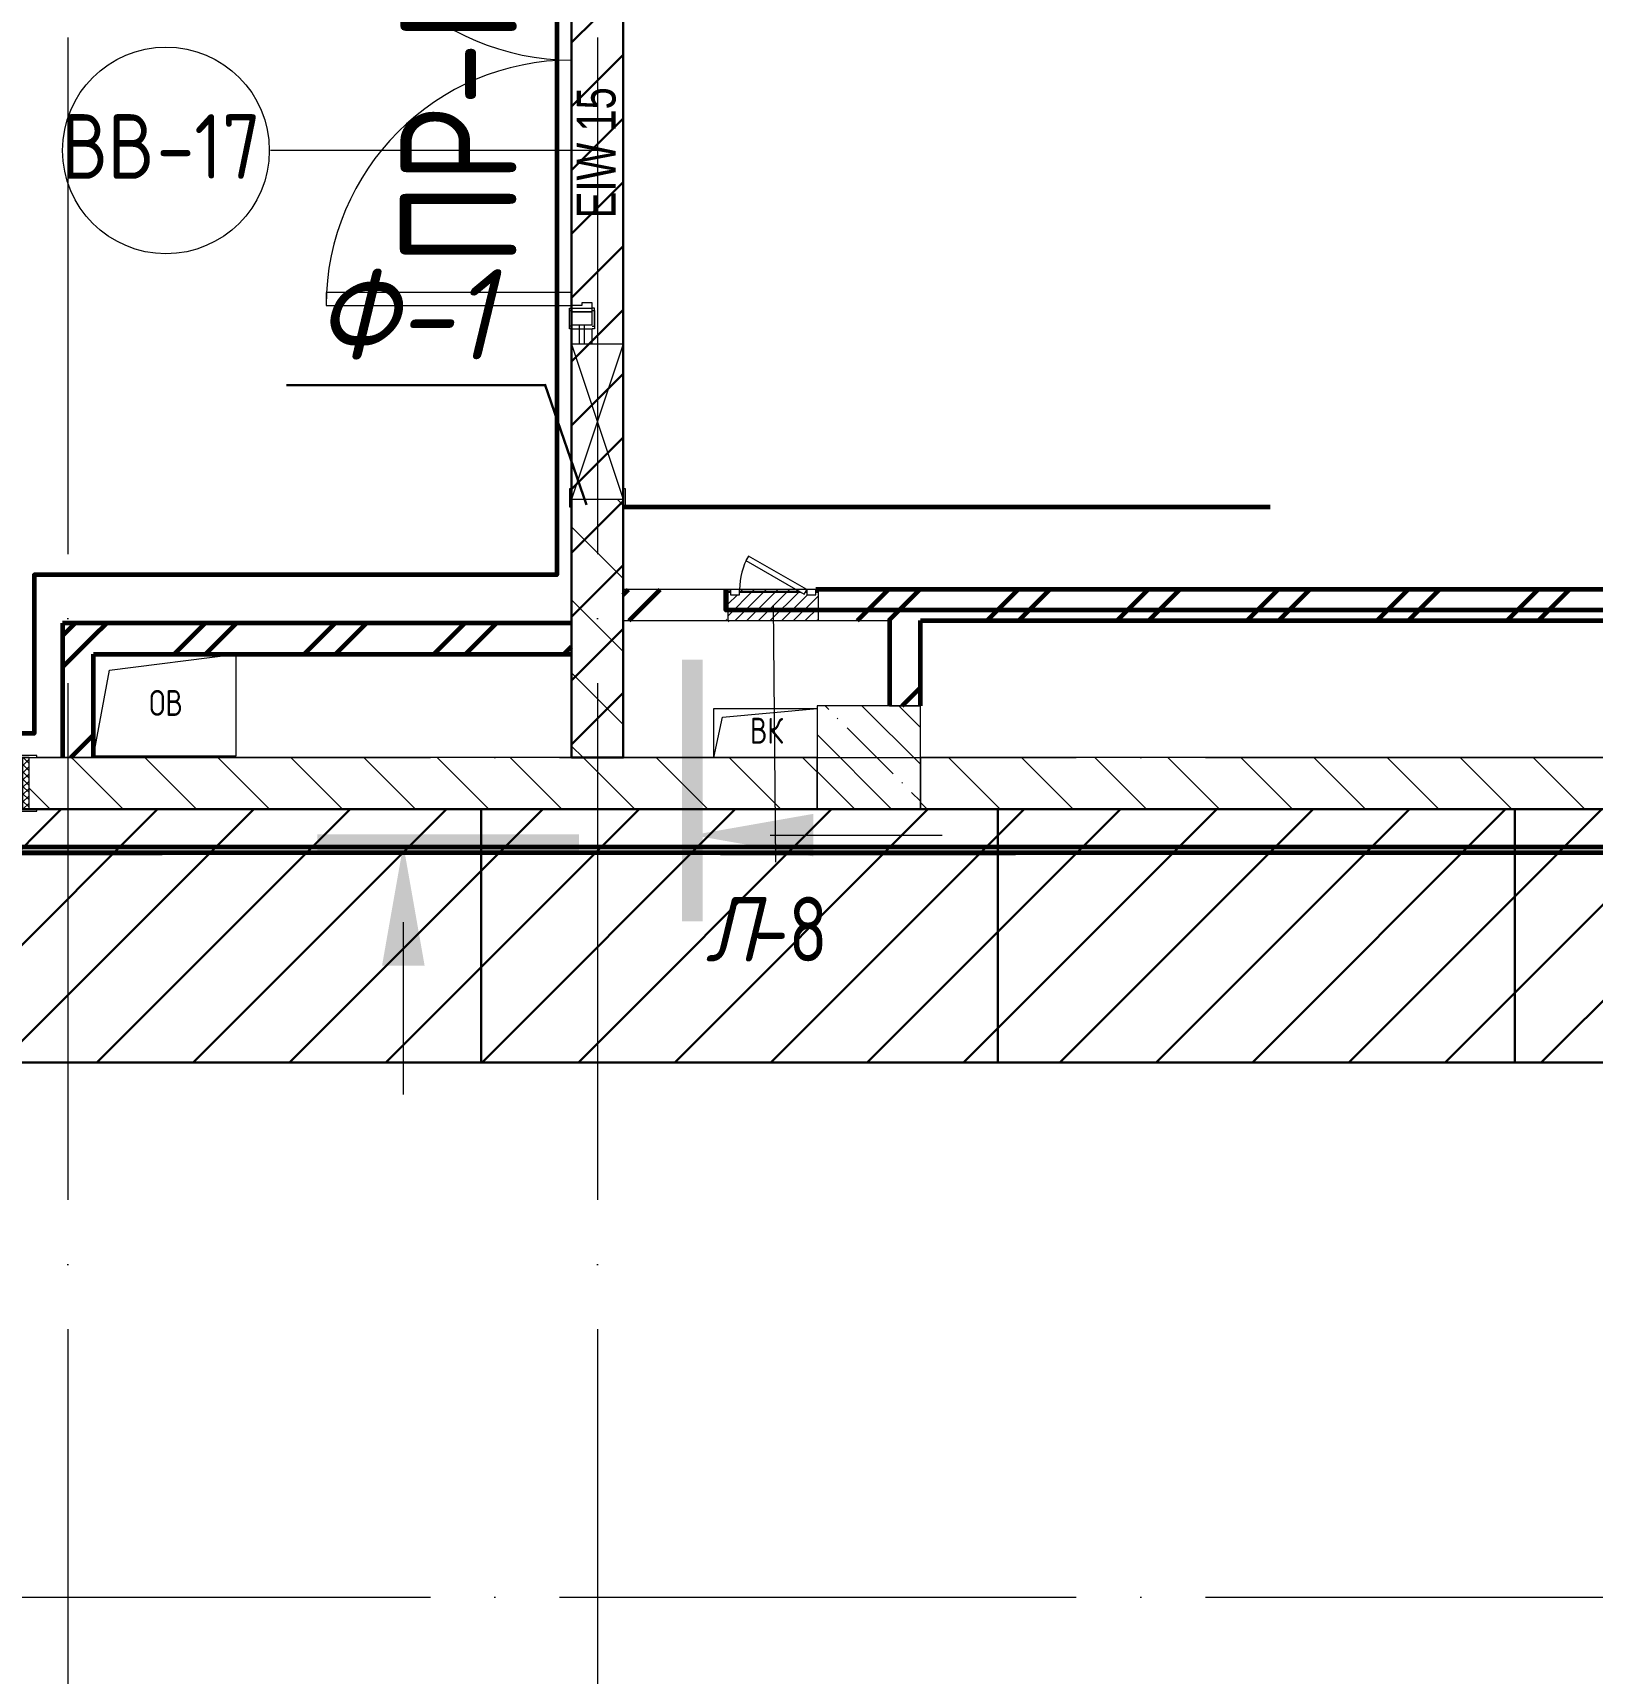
# Model space of a CAD drawing. Header units: millimetres. Extents: x -592259 to 288321, y -552984 to 293768.
# Drawn here: x 97702 to 103738, y 32231 to 38580 of the extents above; entities that cross this region are included whole.
import ezdxf

# ---------------------------------------------------------------- set-up
doc = ezdxf.new("R2010")
doc.units = ezdxf.units.MM
doc.linetypes.add('ADSK_Линия сетки', pattern=[2500, 2000, -250, 0, -250])
doc.linetypes.add('ADSK_Скрыто', pattern=[600, 300, -300])
for name, color, linetype, lineweight in [('0) кирпич', 30, 'Continuous', 60), ('0) строительные леса', 1, 'Continuous', 30), ('0.1) Блок 3.1 вып', 6, 'Continuous', 30), ('2)Фархверки', 40, 'Continuous', 30), ('2.3.1)Фарх 3.1 вып', 160, 'Continuous', 30), ('3.3.1) Перемычки 3.1 вып.', 5, 'Continuous', 30), ('4.1) Штук. 3 вып', 6, 'Continuous', 60), ('4.1.1) Штук.  швы3 вып.', 6, 'Continuous', 60), ('4.2) Штук 4 вып', 6, 'Continuous', 60), ('6.1) Шпаклевка 5 вып.', 160, 'Continuous', 60), ('A-DETL-GENF-OTLN', 250, 'Continuous', 5), ('A-DOOR-____-IDEN', 250, 'Continuous', 9), ('A-DOOR-____-MCUT', 250, 'Continuous', 5), ('A-DOOR-____-OTLN', 250, 'Continuous', 5), ('A-DOOR-FRAM-MCUT', 250, 'Continuous', 5), ('A-DOOR-FRAM-OTLN', 250, 'Continuous', 5), ('A-DOOR-GLAZ-MCUT', 250, 'Continuous', 5), ('A-FLOR-____-OTLN', 250, 'Continuous', 9), ('A-GENM-____-MCUT', 250, 'Continuous', 25), ('A-GENM-____-OTLN', 250, 'Continuous', 9), ('A-GLAZ-____-OTLN', 250, 'Continuous', 5), ('A-WALL-____-MCUT', 250, 'Continuous', 13), ('A-WALL-____-PATT', 250, 'Continuous', 13), ('G-____-____-SYMB', 250, 'ADSK_Скрыто', 9), ('I-WALL-____-OTLN', 250, 'Continuous', 9), ('S-COLS-____-MCUT', 250, 'Continuous', 25), ('S-COLS-____-OTLN', 250, 'Continuous', 9), ('S-GRID-____-OTLN', 250, 'Continuous', 9)]:
    doc.layers.add(name, color=color, linetype=linetype, lineweight=lineweight)
doc.styles.add('Arial Narrow', font='ARIALN.TTF', dxfattribs={"width": 0.9, "height": 150})
doc.styles.add('GOST Common_1', font='', dxfattribs={"width": 0.9, "height": 250})
doc.styles.add('ISOCPEUR', font='isocpeur.ttf', dxfattribs={"width": 0.8, "height": 100})
doc.styles.add('ISOCPEUR_I', font='isocpeui.ttf', dxfattribs={"width": 0.9, "height": 12.5})
doc.styles.add('ISOCPEUR_I_1', font='ГОСТ тип А.ttf', dxfattribs={"height": 2500})
doc.styles.get('GOST Common_1').set_extended_font_data('GOST Common')
pattern_1 = [(135, (12287.91, -0.0006), (-141.42136, -141.42136), [])]
pattern_2 = [(45, (12287.9, -0.0006), (-251.4472, 251.4472), []), (45, (12287.9, 381), (-251.4472, 251.4472), [])]

# ---------------------------------------------------------------- blocks, each defined once
blk = doc.blocks.new('Разрез - Номер вида сзади_3_5 мм-32550532-АР1_Кладочный план 1 этажа С2и3')
at = {"layer": 'G-____-____-SYMB', "linetype": 'Continuous'}
for points in [[(9.798, 0.404), (9.798, -0.394), (-0.333, -0.394), (-0.333, 0.404)], [(2.176, -4.675), (3, 0), (3.824, -4.675)]]:
    blk.add_hatch(color=256, dxfattribs=at).paths.add_polyline_path(points)
at = {"layer": 'G-____-____-SYMB', "linetype": 'Continuous', "lineweight": 20}
blk.add_line((3, -3), (3, -9.663), dxfattribs=at)
blk = doc.blocks.new('Дверь_СКБ_2Ст_Внутренняя1 - Н_ВВ-4_1_2000x2600h_Фрамуга сверху-V115-АР1_Маркировочный план 1 этажа С2и3')
at = {"layer": 'A-DOOR-____-OTLN'}
h = blk.add_hatch(dxfattribs=at)
h.set_pattern_fill('FP_17', color=256, style=0, pattern_type=2)
h.set_pattern_definition([(135, (1301.41, 164.685), (-14.1421, -14.1421), []), (225, (1301.41, 164.685), (14.1421, -14.1421), [])])
h.paths.add_polyline_path([(1012.5, -100), (1012.5, 100), (987.5, 100), (987.5, -100)])
at = {"layer": 'A-DOOR-FRAM-OTLN'}
h = blk.add_hatch(dxfattribs=at)
h.set_pattern_fill('FP_18', color=256, style=0, pattern_type=2)
h.set_pattern_definition([(45, (-821.384, 164.685), (-14.1421, 14.1421), []), (135, (-821.384, 164.685), (-14.1421, -14.1421), [])])
h.paths.add_polyline_path([(-987.5, -100), (-962.5, -100), (-962.5, 100), (-987.5, 100), (-987.5, 20)])
at = {"layer": 'A-DOOR-____-MCUT'}
for p, q in [((-837.5, 950), (-837.5, 100)), ((-797.5, 950), (-837.5, 950)), ((-797.5, 100), (-797.5, 950)), ((862.5, 950), (822.5, 950)), ((822.5, 950), (822.5, 100)), ((862.5, 100), (862.5, 950)), ((-837.5, 100), (-797.5, 100)), ((822.5, 100), (862.5, 100))]:
    blk.add_line(p, q, dxfattribs=at)
at = {"layer": 'A-DOOR-____-OTLN'}
for centre, start, end in [((-837.5, 100), 0, 90), ((862.5, 100), 90, 180)]:
    blk.add_arc(centre, 850, start, end, dxfattribs=at)
at = {"layer": 'A-DOOR-FRAM-MCUT'}
for p, q in [((-947.5, 108), (-1017.5, 108)), ((-1017.5, 108), (-1017.5, 100)), ((-1017.5, 100), (-947.5, 100)), ((-962.5, 100), (-987.5, 100)), ((-987.5, 100), (-987.5, -100)), ((-837.5, 100), (-962.5, 100)), ((-962.5, 100), (-962.5, 20)), ((-962.5, -100), (-962.5, 100)), ((-947.5, 100), (-962.5, 100)), ((-962.5, 100), (-962.5, 99)), ((-962.5, 99), (-947.5, 99)), ((-947.5, 100), (-947.5, 108)), ((-947.5, 99), (-947.5, 100)), ((-837.5, 60), (-837.5, 100)), ((862.5, 100), (862.5, 60)), ((987.5, 100), (862.5, 100)), ((1042.5, 108), (972.5, 108)), ((972.5, 108), (972.5, 100)), ((987.5, 100), (972.5, 100)), ((972.5, 100), (972.5, 99)), ((972.5, 100), (1042.5, 100)), ((972.5, 99), (987.5, 99)), ((987.5, 20), (987.5, 100)), ((1012.5, 100), (987.5, 100)), ((987.5, 100), (987.5, -100)), ((987.5, 99), (987.5, 100)), ((1012.5, -100), (1012.5, 100)), ((1042.5, 100), (1042.5, 108)), ((-962.5, 20), (-827.5, 20)), ((-947.5, 20), (-962.5, 20)), ((-962.5, 20), (-962.5, -100)), ((-947.5, -100), (-947.5, 20)), ((-827.5, 60), (-837.5, 60)), ((-827.5, 20), (-827.5, 60)), ((862.5, 60), (852.5, 60)), ((852.5, 60), (852.5, 20)), ((852.5, 20), (987.5, 20)), ((987.5, 20), (972.5, 20)), ((972.5, 20), (972.5, -100)), ((987.5, -100), (987.5, 20)), ((-947.5, -100), (-1017.5, -100)), ((-1017.5, -100), (-1017.5, -108)), ((-1017.5, -108), (-947.5, -108)), ((-987.5, -100), (-962.5, -100)), ((-962.5, -100), (-947.5, -100)), ((-947.5, -108), (-947.5, -100)), ((972.5, -100), (987.5, -100)), ((1042.5, -100), (972.5, -100)), ((972.5, -100), (972.5, -108)), ((972.5, -108), (1042.5, -108)), ((987.5, -100), (1012.5, -100)), ((1042.5, -108), (1042.5, -100))]:
    blk.add_line(p, q, dxfattribs=at)
blk = doc.blocks.new('Дверь_СКБ_2Ст_Фрамуга2 - Н_ВВ-17_2700x2600h_Учебные помещения_Фрамуга справа-42037370-АР1_Маркировочный план 1 этажа С2и3')
at = {"layer": 'A-DOOR-____-OTLN'}
h = blk.add_hatch(dxfattribs=at)
h.set_pattern_fill('FP_158', color=256, style=0, pattern_type=2)
h.set_pattern_definition([(135, (951.411, 164.685), (-14.1421, -14.1421), []), (225, (951.411, 164.685), (14.1421, -14.1421), [])])
h.paths.add_polyline_path([(1337.5, 100), (1337.5, -100), (1362.5, -100), (1362.5, 100)])
at = {"layer": 'A-DOOR-____-MCUT'}
for p, q in [((-587.5, 1050), (-587.5, 100)), ((-537.5, 1050), (-587.5, 1050)), ((-537.5, 100), (-537.5, 1050)), ((1312.5, 1050), (1262.5, 1050)), ((1262.5, 1050), (1262.5, 100)), ((1312.5, 100), (1312.5, 1050)), ((-587.5, 100), (-537.5, 100)), ((1262.5, 100), (1312.5, 100))]:
    blk.add_line(p, q, dxfattribs=at)
at = {"layer": 'A-DOOR-____-OTLN'}
for centre, start, end in [((-587.5, 100), 0, 90), ((1312.5, 100), 90, 180)]:
    blk.add_arc(centre, 950, start, end, dxfattribs=at)
at = {"layer": 'A-DOOR-FRAM-MCUT'}
for p, q in [((-1297.5, 108), (-1367.5, 108)), ((-1367.5, 108), (-1367.5, 100)), ((-1367.5, 100), (-1337.5, 100)), ((-1297.5, 100), (-1297.5, 108)), ((-677.5, 100), (-737.5, 100)), ((-677.5, 100), (-677.5, 108)), ((-677.5, 108), (-607.5, 108)), ((-677.5, 100), (-677.5, 20)), ((-667.5, 108), (-597.5, 108)), ((-667.5, 100), (-667.5, 108)), ((-662.5, 100), (-612.5, 100)), ((-662.5, 100), (-662.5, 20)), ((-612.5, 20), (-612.5, 100)), ((-587.5, 100), (-612.5, 100)), ((-612.5, 100), (-612.5, 20)), ((-607.5, 108), (-607.5, 100)), ((-597.5, 108), (-597.5, 100)), ((-597.5, 100), (-597.5, 20)), ((-587.5, 60), (-587.5, 100)), ((1312.5, 100), (1312.5, 60)), ((1337.5, 100), (1312.5, 100)), ((1392.5, 108), (1322.5, 108)), ((1322.5, 108), (1322.5, 100)), ((1322.5, 100), (1392.5, 100)), ((1337.5, 20), (1337.5, 100)), ((1362.5, 100), (1337.5, 100)), ((1337.5, 100), (1337.5, -100)), ((1362.5, -100), (1362.5, 100)), ((1392.5, 100), (1392.5, 108)), ((-737.5, 20), (-677.5, 20)), ((-677.5, 12), (-677.5, 20)), ((-607.5, 12), (-677.5, 12)), ((-667.5, 20), (-667.5, 12)), ((-667.5, 12), (-597.5, 12)), ((-662.5, 20), (-612.5, 20)), ((-612.5, 20), (-577.5, 20)), ((-607.5, 20), (-607.5, 12)), ((-597.5, 12), (-597.5, 20)), ((-577.5, 60), (-587.5, 60)), ((-577.5, 20), (-577.5, 60)), ((1312.5, 60), (1302.5, 60)), ((1302.5, 60), (1302.5, 20)), ((1302.5, 20), (1337.5, 20)), ((1337.5, 20), (1322.5, 20)), ((1322.5, 20), (1322.5, -100)), ((1337.5, -100), (1337.5, 20)), ((-1337.5, -100), (-1367.5, -100)), ((-1367.5, -100), (-1367.5, -108)), ((-1367.5, -108), (-1297.5, -108)), ((-1297.5, -108), (-1297.5, -100)), ((1322.5, -100), (1337.5, -100)), ((1392.5, -100), (1322.5, -100)), ((1322.5, -100), (1322.5, -108)), ((1322.5, -108), (1392.5, -108)), ((1337.5, -100), (1362.5, -100)), ((1392.5, -108), (1392.5, -100))]:
    blk.add_line(p, q, dxfattribs=at)
at = {"layer": 'A-DOOR-GLAZ-MCUT'}
for p, q in [((-737.5, 70), (-662.5, 70)), ((-737.5, 50), (-662.5, 50))]:
    blk.add_line(p, q, dxfattribs=at)
blk = doc.blocks.new('_Wn_-As_OpeningMEP_floor__Rectangular - _Wn_-As_OpeningMEP_floor__Rectangular-37166392-АР1_Маркировочный план 1 этажа С2и3')
at = {"layer": 'A-DETL-GENF-OTLN', "lineweight": 5}
for p, q in [((-165.7, 110.8), (199.9, 145)), ((-199.9, -45), (-165.7, 110.8))]:
    blk.add_line(p, q, dxfattribs=at)
blk = doc.blocks.new('_Wn_-As_OpeningMEP_floor__Rectangular - _Wn_-As_OpeningMEP_floor__Rectangular-37166602-АР1_Маркировочный план 1 этажа С2и3')
at = {"layer": 'A-DETL-GENF-OTLN', "lineweight": 5}
for p, q in [((-213.5, 186), (275, 247.5)), ((-275, -147.5), (-213.5, 186))]:
    blk.add_line(p, q, dxfattribs=at)
blk = doc.blocks.new('_Wn_-As_OpeningMEP_wall__Rectangular - _Wn_-As_OpeningMEP_wall__Rectangular-35710610-АР1_Маркировочный план 1 этажа С2и3')
at = {"layer": 'A-DETL-GENF-OTLN', "lineweight": 5}
for p, q in [((300, -100), (-300, 100)), ((300, 100), (-300, -100)), ((-300, 100), (-300, -100)), ((300, 100), (-300, 100)), ((-300, 100), (-300, -100)), ((300, -100), (300, 100)), ((300, -100), (300, 100)), ((-300, -100), (300, -100))]:
    blk.add_line(p, q, dxfattribs=at)
blk = doc.blocks.new('АР_Люк - ЛРС_ВК_350х400_наружный_NCS S 1000-N-42726280-АР1_Маркировочный план 1 этажа С2и3')
at = {"layer": 'A-DOOR-____-OTLN'}
h = blk.add_hatch(dxfattribs=at)
h.set_pattern_fill('FP_148', color=256, style=0, pattern_type=2)
h.set_pattern_definition([(45, (125, 0), (-22.6274, 22.6274), [])])
h.paths.add_polyline_path([(300, -60), (300, 60), (290, 60), (290, 40), (255, 40), (255, 60), (245, 42.7), (215, 60), (-5, 60), (-5, 40), (-40, 40), (-40, 60), (-50, 60), (-50, -60), (295, -60)])
at = {"layer": 'A-DETL-GENF-OTLN', "lineweight": 5}
for p, q in [((300, 60), (-50, 60)), ((-50, 60), (-50, -60)), ((300, -60), (300, 60)), ((-50, -60), (300, -60))]:
    blk.add_line(p, q, dxfattribs=at)
at = {"layer": 'A-DOOR-____-MCUT', "lineweight": 5}
for p, q in [((29.8, 190), (19.8, 172.7)), ((19.8, 172.7), (245, 42.7)), ((255, 60), (29.8, 190)), ((-5, 60), (-40, 60)), ((-40, 60), (-40, 40)), ((-40, 40), (-5, 40)), ((-5, 40), (-5, 60)), ((245, 42.7), (255, 60)), ((290, 60), (255, 60)), ((255, 60), (255, 40)), ((255, 40), (290, 40)), ((290, 40), (290, 60))]:
    blk.add_line(p, q, dxfattribs=at)
blk.add_arc((255, 60), 260, 150, 180, dxfattribs=at)
at = {"layer": 'A-DOOR-____-OTLN'}
blk.add_line((255, 60), (29.8, 190), dxfattribs=at)
blk = doc.blocks.new('ASML_АР_Отделка Люка - ВО Отделка люков_Грунтовка 0_Шпатлевка 0_Окраска 0_0-42723977-АР1_Маркировочный план 1 этажа С2и3')
at = {"layer": 'A-GENM-____-MCUT', "lineweight": 5}
for p, q in [((-165, 3), (-175, 3)), ((-175, 3), (-175, 0)), ((102.1, 3), (-130, 3)), ((130, 3), (126, 3)), ((175, 3), (165, 3)), ((175, 0), (175, 3)), ((-175, 0), (-165, 0)), ((-130, 0), (107.3, 0)), ((124.2, 0), (130, 0)), ((165, 0), (175, 0))]:
    blk.add_line(p, q, dxfattribs=at)
blk = doc.blocks.new('ADSK_Марка_Дверь - Типоразмер_ADSK_Марка-30565456-АР1_Маркировочный план 1 этажа С2и3')
at = {"layer": 'A-DOOR-____-IDEN'}
blk.add_circle((0, 0), 4, dxfattribs=at)

msp = doc.modelspace()

# ---------------------------------------------------------------- hatches: boundary and pattern name
at = {"layer": '0) кирпич'}
h = msp.add_hatch(dxfattribs=at)
h.set_pattern_fill('FP_4', color=256, style=0, pattern_type=2)
h.set_pattern_definition(pattern_2)
h.paths.add_polyline_path([(104757.8919, 36304.9994), (105042.9138, 36304.9994), (105042.9138, 36424.9994), (100742.8919, 36424.9994), (100742.8919, 36304.9994), (104637.8919, 36304.9994)])
h.paths.add_polyline_path([(105844.2913, 36304.9994), (109188.0332, 36304.9994), (109187.8919, 36424.9994), (105712.9138, 36424.9994), (105712.9138, 36304.9994), (105837.9138, 36304.9994)])
h.paths.add_polyline_path([(100304.2088, 36304.9994), (100392.8919, 36304.9994), (100392.8919, 36424.9994), (99987.9138, 36424.9994), (99987.9138, 36304.9994), (100056.4918, 36304.9994)])
h = msp.add_hatch(dxfattribs=at)
h.set_pattern_fill('FP_4', color=256, style=0, pattern_type=2)
h.set_pattern_definition(pattern_2)
h.paths.add_polyline_path([(97925.3977, 35775), (97937.8919, 35775), (97937.8919, 36294.9994), (97817.8919, 36294.9994), (97817.8919, 35775), (97923.656, 35775)])
h = msp.add_hatch(dxfattribs=at)
h.set_pattern_fill('FP_4', color=256, style=0, pattern_type=2)
h.set_pattern_definition(pattern_2)
h.paths.add_polyline_path([(98937.2533, 36174.9994), (99787.9138, 36174.9994), (99787.9138, 36294.9994), (97937.8919, 36294.9994), (97937.8919, 36174.9994), (98487.9138, 36174.9994)])
h = msp.add_hatch(dxfattribs=at)
h.set_pattern_fill('FP_4', color=256, style=0, pattern_type=2)
h.set_pattern_definition(pattern_2)
h.paths.add_polyline_path([(101137.8919, 35974.9994), (101137.8919, 36304.9994), (101017.8919, 36304.9994), (101017.8919, 35974.9994)])
at = {"layer": '0) строительные леса'}
h = msp.add_hatch(dxfattribs=at)
h.set_pattern_fill('ANSI31', color=256, scale=83)
h.paths.add_polyline_path([(99437.8919, 34594.9994), (97437.8919, 34594.9994), (97437.8919, 35574.9994), (99437.8919, 35574.9994)])
h = msp.add_hatch(dxfattribs=at)
h.set_pattern_fill('ANSI31', color=256, scale=83)
h.paths.add_polyline_path([(101437.8919, 34594.9994), (99437.8919, 34594.9994), (99437.8919, 35574.9994), (101437.8919, 35574.9994)])
h = msp.add_hatch(dxfattribs=at)
h.set_pattern_fill('ANSI31', color=256, scale=83)
h.paths.add_polyline_path([(103437.8919, 34594.9994), (101437.8919, 34594.9994), (101437.8919, 35574.9994), (103437.8919, 35574.9994)])
h = msp.add_hatch(dxfattribs=at)
h.set_pattern_fill('ANSI31', color=256, scale=83)
h.paths.add_polyline_path([(105437.8919, 34594.9994), (103437.8919, 34594.9994), (103437.8919, 35574.9994), (105437.8919, 35574.9994)])
at = {"layer": '0.1) Блок 3.1 вып'}
h = msp.add_hatch(dxfattribs=at)
h.set_pattern_fill('ANSI31', color=6, scale=55)
h.paths.add_polyline_path([(99787.9138, 39775), (99987.9138, 39775), (99987.9138, 35775), (99787.9138, 35775)])
at = {"layer": 'A-WALL-____-PATT', "lineweight": 15, "true_color": 0x000000}
h = msp.add_hatch(dxfattribs=at)
h.set_pattern_fill('FP_2', color=18, style=0, pattern_type=2)
h.set_pattern_definition(pattern_1)
h.paths.add_polyline_path([(99787.9138, 35775), (99987.9138, 35775.9407), (99987.9138, 36774.9661), (99787.9138, 36774.9661), (99787.9138, 35776.4779)])
h.paths.add_polyline_path([(99987.9138, 39474.9661), (99987.9138, 39775), (99787.9138, 39774.9661), (99787.9138, 39474.9661)])
h = msp.add_hatch(dxfattribs=at)
h.set_pattern_fill('FP_2', color=18, style=0, pattern_type=2)
h.set_pattern_definition(pattern_1)
h.paths.add_polyline_path([(112185.9827, 35575), (113447.9138, 35575), (113447.9138, 35775), (111458.0332, 35775), (111458.0332, 35575), (111813.3769, 35575)])
h.paths.add_polyline_path([(109428.0332, 35575), (109458.0318, 35575), (109458.0332, 35775), (109187.8919, 35775), (109187.8919, 35575), (109287.4661, 35575)])
h.paths.add_polyline_path([(105040.0788, 35575), (108787.8919, 35575), (108787.8919, 35775), (105037.8919, 35774.8832), (105037.9138, 35575)])
h.paths.add_polyline_path([(101671.1643, 35575), (104637.8919, 35575), (104637.8919, 35775), (101137.8919, 35775), (101137.8919, 35575)])
h.paths.add_polyline_path([(98937.2533, 35575), (100737.8919, 35575), (100737.8919, 35775), (97687.8919, 35775), (97687.8919, 35575), (98549.0724, 35575)])
h.paths.add_polyline_path([(95657.8919, 35575), (95687.8919, 35575), (95687.8919, 35775), (95437.8919, 35775), (95437.8919, 35575)])
at = {"layer": 'S-COLS-____-OTLN', "lineweight": 5, "true_color": 0x000000}
h = msp.add_hatch(dxfattribs=at)
h.set_pattern_fill('FP_1', color=18, style=0, pattern_type=2)
h.set_pattern_definition([(135, (12287.91, -0.0006), (-142.5612, -142.5612), []), (135, (12430.48, -0.0006), (-142.5612, -142.5612), [252.016, -50.403, 3.353, -47.05])])
h.paths.add_polyline_path([(101137.8908, 35575), (101137.8919, 35974.9994), (100737.8919, 35974.9994), (100737.8919, 35575), (100789.3838, 35575)])

# ---------------------------------------------------------------- linework, layer by layer
at = {"layer": '0) кирпич'}
for p, q in [((105042.9138, 36424.9994), (100732.8919, 36424.9994)), ((97817.8919, 36294.9994), (97817.8919, 35775)), ((99787.9138, 36294.9994), (97817.8919, 36294.9994)), ((101017.8919, 36304.9994), (101017.8919, 35974.9994)), ((101137.8919, 36304.9994), (104637.8919, 36304.9994)), ((101137.8919, 35974.9994), (101137.8919, 36304.9994)), ((97937.8919, 35775), (97937.8919, 36174.9994)), ((97937.8919, 36174.9994), (99787.9138, 36174.9994))]:
    msp.add_line(p, q, dxfattribs=at)
at = {"layer": '0) строительные леса'}
for points in [[(99437.8919, 34594.9994), (97437.8919, 34594.9994), (97437.8919, 35574.9994), (99437.8919, 35574.9994)], [(101437.8919, 34594.9994), (99437.8919, 34594.9994), (99437.8919, 35574.9994), (101437.8919, 35574.9994)], [(103437.8919, 34594.9994), (101437.8919, 34594.9994), (101437.8919, 35574.9994), (103437.8919, 35574.9994)], [(105437.8919, 34594.9994), (103437.8919, 34594.9994), (103437.8919, 35574.9994), (105437.8919, 35574.9994)]]:
    msp.add_lwpolyline(points, close=True, dxfattribs=at)
at = {"layer": '0.1) Блок 3.1 вып'}
msp.add_lwpolyline([(99787.9138, 39775), (99987.9138, 39775), (99987.9138, 35775), (99787.9138, 35775)], close=True, dxfattribs=at)
at = {"layer": '2.3.1)Фарх 3.1 вып'}
for p, q in [((98683.794, 37216.6781), (99683.794, 37216.6781)), ((99845.9027, 36752.5664), (99683.794, 37219.8219))]:
    msp.add_line(p, q, dxfattribs=at)
at = {"layer": '4.1) Штук. 3 вып'}
msp.add_lwpolyline([(100384.7674, 39584.0455), (120826.1746, 39584.0455), (120826.1746, 36345.8613), (100384.7674, 36345.8613), (100384.7674, 36424.9994)], dxfattribs=at)
msp.add_lwpolyline([(95588.0033, 26539.5988), (113331.5013, 26539.5988), (113331.5013, 35406.7829), (95588.0033, 35406.7829)], close=True, dxfattribs=at)
at = {"layer": '4.1.1) Штук.  швы3 вып.'}
for points in [[(99987.9138, 36744.9661), (102491.792, 36744.9661)], [(95698.6948, 35406.7829), (98202.5729, 35406.7829)], [(100363.5208, 35406.7829), (101505.8438, 35406.7829)]]:
    msp.add_lwpolyline(points, dxfattribs=at)
at = {"layer": '4.2) Штук 4 вып'}
msp.add_lwpolyline([(99625.5972, 39700.4838), (99730.4399, 39700.4838), (99730.4399, 36482.5892), (97708.2871, 36482.5892), (97708.2871, 35868.3412), (95588.0898, 35868.3412), (95588.0898, 36307.463), (91576.7669, 36307.463), (91576.7669, 35567.337), (92108.0564, 35567.337)], dxfattribs=at)
at = {"layer": '6.1) Шпаклевка 5 вып.'}
msp.add_lwpolyline([(95599.5901, 35429.7163), (113347.9138, 35429.7163), (113347.9138, 26565), (95599.5901, 26565)], close=True, dxfattribs=at)
at = {"layer": 'A-DOOR-____-IDEN', "color": 18, "true_color": 0x000000}
for p, q in [((99887.9138, 38124.9661), (98622.4564, 38124.9661)), ((100567.8919, 36364.9994), (100576.3629, 35369.5229))]:
    msp.add_line(p, q, dxfattribs=at)
at = {"layer": 'A-FLOR-____-OTLN', "color": 18, "lineweight": 5, "true_color": 0x000000}
for p, q in [((99787.9138, 37574.9661), (99787.9138, 39374.9661)), ((99787.9138, 39374.9661), (99787.9138, 37574.9661)), ((99787.9138, 37374.9661), (99787.9138, 37499.9661)), ((99787.9138, 37499.9661), (99787.9138, 37374.9661)), ((98487.9138, 36174.9994), (98487.9138, 35779.9696)), ((100338.131, 35775), (100338.131, 35964.9994)), ((100338.131, 35964.9994), (100737.8919, 35964.9994)), ((98487.9138, 35779.9696), (97937.8919, 35779.9696))]:
    msp.add_line(p, q, dxfattribs=at)
at = {"layer": 'A-WALL-____-MCUT', "color": 18, "lineweight": 15, "true_color": 0x000000}
for p, q in [((99787.9138, 36744.9661), (99787.9138, 36294.9994)), ((99987.9138, 36424.9994), (99987.9138, 36744.9661)), ((100402.8919, 36424.9994), (99987.9138, 36424.9994)), ((99987.9138, 36424.9994), (99987.9138, 36304.9994)), ((100657.8919, 36424.9994), (100437.8919, 36424.9994)), ((99787.9138, 36174.9994), (99787.9138, 36294.9994)), ((99987.9138, 36304.9994), (101017.8919, 36304.9994)), ((99987.9138, 35775), (99987.9138, 36304.9994)), ((99787.9138, 36174.9994), (99787.9138, 35775)), ((101017.8919, 35974.9994), (101137.8919, 35974.9994)), ((99787.9138, 35775), (97717.8919, 35775)), ((100737.8919, 35775), (99987.9138, 35775)), ((100737.8919, 35575), (100737.8919, 35775)), ((104637.8919, 35775), (101137.8919, 35775)), ((101137.8919, 35775), (101137.8919, 35575)), ((97717.8919, 35575), (100737.8919, 35575)), ((101137.8919, 35575), (104637.8919, 35575))]:
    msp.add_line(p, q, dxfattribs=at)
at = {"layer": 'I-WALL-____-OTLN', "color": 18, "lineweight": 15, "true_color": 0x000000}
msp.add_line((99987.9138, 39434.9661), (99987.9138, 37374.9661), dxfattribs=at)
at = {"layer": 'S-COLS-____-MCUT', "color": 18, "lineweight": 5, "true_color": 0x000000}
for p, q in [((101137.8919, 35974.9994), (100737.8919, 35974.9994)), ((100737.8919, 35974.9994), (100737.8919, 35775)), ((101137.8919, 35775), (101137.8919, 35974.9994)), ((100737.8919, 35574.9994), (101137.8919, 35574.9994))]:
    msp.add_line(p, q, dxfattribs=at)
at = {"layer": 'S-COLS-____-OTLN', "color": 18, "lineweight": 5, "true_color": 0x000000}
for p, q in [((100737.8919, 35775), (100737.8919, 35574.9994)), ((101137.8919, 35574.9994), (101137.8919, 35775))]:
    msp.add_line(p, q, dxfattribs=at)
at = {"layer": 'S-GRID-____-OTLN', "color": 18, "linetype": 'ADSK_Линия сетки', "true_color": 0x000000}
for p, q in [((97837.9138, 61063.6538), (97837.9138, -2919.5356)), ((99887.9138, 61063.6538), (99887.9138, -2919.5356)), ((77240.3519, 35775), (168626.8279, 35775)), ((77240.3519, 32525), (168626.8279, 32525))]:
    msp.add_line(p, q, dxfattribs=at)

# ---------------------------------------------------------------- block references
at = {"layer": 'A-DOOR-____-IDEN', "color": 18, "true_color": 0x000000, "xscale": 99.99999999999993, "yscale": 99.99999999999993, "zscale": 99.99999999999993}
msp.add_blockref('ADSK_Марка_Дверь - Типоразмер_ADSK_Марка-30565456-АР1_Маркировочный план 1 этажа С2и3', (98217.9138, 38124.9661), dxfattribs=at)
at = {"layer": 'A-DOOR-____-OTLN', "color": 18, "true_color": 0x000000, "rotation": 90}
msp.add_blockref('Дверь_СКБ_2Ст_Фрамуга2 - Н_ВВ-17_2700x2600h_Учебные помещения_Фрамуга справа-42037370-АР1_Маркировочный план 1 этажа С2и3', (99887.9138, 38112.4661), dxfattribs=at)
at = {"layer": 'A-DOOR-____-OTLN', "color": 18, "true_color": 0x000000}
for name, p in [('Дверь_СКБ_2Ст_Внутренняя1 - Н_ВВ-4_1_2000x2600h_Фрамуга сверху-V115-АР1_Маркировочный план 1 этажа С2и3', (96675.3919, 35675)), ('АР_Люк - ЛРС_ВК_350х400_наружный_NCS S 1000-N-42726280-АР1_Маркировочный план 1 этажа С2и3', (100442.8919, 36364.9994))]:
    msp.add_blockref(name, p, dxfattribs=at)
at = {"layer": 'A-GENM-____-OTLN', "color": 18, "lineweight": 5, "true_color": 0x000000}
msp.add_blockref('ASML_АР_Отделка Люка - ВО Отделка люков_Грунтовка 0_Шпатлевка 0_Окраска 0_0-42723977-АР1_Маркировочный план 1 этажа С2и3', (100567.8919, 36414.9994), dxfattribs=at)
at = {"layer": 'A-GLAZ-____-OTLN', "color": 18, "true_color": 0x000000, "rotation": 90}
msp.add_blockref('_Wn_-As_OpeningMEP_wall__Rectangular - _Wn_-As_OpeningMEP_wall__Rectangular-35710610-АР1_Маркировочный план 1 этажа С2и3', (99887.9138, 37074.9661), dxfattribs=at)
at = {"layer": 'A-GLAZ-____-OTLN', "color": 18, "true_color": 0x000000}
for name, p in [('_Wn_-As_OpeningMEP_floor__Rectangular - _Wn_-As_OpeningMEP_floor__Rectangular-37166602-АР1_Маркировочный план 1 этажа С2и3', (98212.9029, 35927.4845)), ('_Wn_-As_OpeningMEP_floor__Rectangular - _Wn_-As_OpeningMEP_floor__Rectangular-37166392-АР1_Маркировочный план 1 этажа С2и3', (100538.0115, 35819.9997))]:
    msp.add_blockref(name, p, dxfattribs=at)
at = {"layer": 'G-____-____-SYMB', "linetype": 'Continuous', "xscale": 99.99999999999993, "yscale": 99.99999999999993, "zscale": 99.99999999999993, "rotation": 90}
msp.add_blockref('Разрез - Номер вида сзади_3_5 мм-32550532-АР1_Кладочный план 1 этажа С2и3', (100256.1576, 35174.7242), dxfattribs=at)
at = {"layer": 'G-____-____-SYMB', "linetype": 'Continuous', "xscale": 99.99999999999993, "yscale": 99.99999999999993, "zscale": 99.99999999999993}
msp.add_blockref('Разрез - Номер вида сзади_3_5 мм-32550532-АР1_Кладочный план 1 этажа С2и3', (98836.5518, 35437.2963), dxfattribs=at)

# ---------------------------------------------------------------- texts
at = {"layer": '2)Фархверки', "char_height": 100, "width": 160.3375, "attachment_point": 1, "style": 'ISOCPEUR'}
for s, insert in [('ОВ', (98152.9239, 36036.4399)), ('ВК', (100478.0325, 35928.9551))]:
    msp.add_mtext(s, dxfattribs=dict(at, insert=insert))
at = {"layer": '2.3.1)Фарх 3.1 вып', "insert": (98797.0399, 37665.4589), "char_height": 350, "width": 384.81, "attachment_point": 1, "style": 'ISOCPEUR_I'}
msp.add_mtext('Ф-1', dxfattribs=at)
at = {"layer": '3.3.1) Перемычки 3.1 вып.', "insert": (99125.4954, 37678.729), "char_height": 450, "width": 141.097, "attachment_point": 1, "rotation": 90, "style": 'ISOCPEUR_I_1'}
msp.add_mtext('ПР-Г5', dxfattribs=at)
at = {"layer": 'A-DOOR-____-IDEN', "color": 18, "true_color": 0x000000, "insert": (99807.7653, 37862.6088), "char_height": 150, "width": 627.721312, "attachment_point": 1, "rotation": 90, "style": 'Arial Narrow'}
msp.add_mtext('EIW 15', dxfattribs=at)
at = {"layer": 'A-DOOR-____-IDEN', "color": 18, "true_color": 0x000000, "char_height": 250, "attachment_point": 1}
for s, insert, width, style in [('ВВ', (97812.4564, 38265.4167), 447.341625, 'GOST Common_1'), ('-17', (98181.5502, 38265.4167), 526.708687, 'GOST Common_1'), ('\\fISOCPEUR|b0|i1|c204|p34|;\\W.9;Л', (100305.5345, 35235.8771), 223.670812, 'ISOCPEUR_I_1'), ('-8', (100490.0814, 35235.8771), 404.0505, 'ISOCPEUR_I_1')]:
    msp.add_mtext(s, dxfattribs=dict(at, insert=insert, width=width, style=style))

doc.saveas('drawing.dxf')
